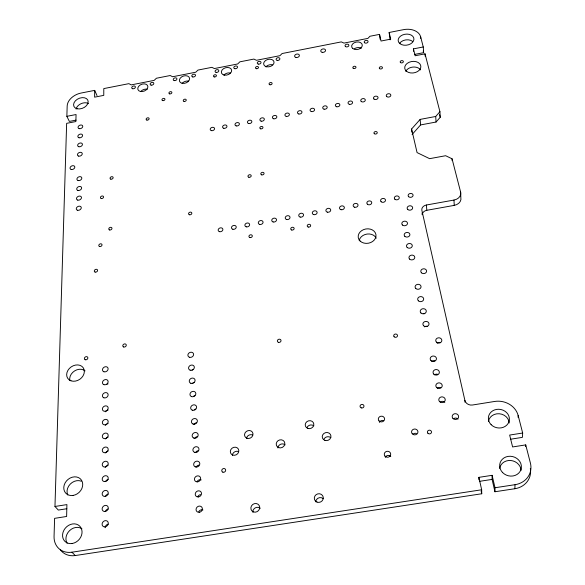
<?xml version="1.0" encoding="UTF-8"?>
<svg xmlns="http://www.w3.org/2000/svg" width="585" height="585" viewBox="0 0 585 585"><rect width="100%" height="100%" fill="white"/><g stroke="black" fill="none" stroke-linecap="round" stroke-linejoin="round"><path stroke-width="0.88" d="M530.324 468.439A20.358 18.325 16.8 0 1 514.837 488.731L494.954 491.751L492.087 479.407L492.109 475.32L478.881 477.353L478.932 479.788M76.028 120.13L69.374 121.424L66.858 116.327L67.18 105.943A14.296 9.828 -23.1 0 1 81.066 93.052L94.682 90.375L94.624 97.161L103.772 95.37L103.786 88.591L128.883 83.655L131.201 84.891L154.169 80.379L156.407 78.244L170.22 75.523L172.619 76.752L195.763 72.211L197.964 70.076L211.887 67.334L214.359 68.555L237.693 63.97L239.85 61.834L253.89 59.078L256.435 60.292L279.959 55.67L282.08 53.535L341.289 41.893L343.995 43.093L367.914 38.391L369.954 36.263L379.541 34.376L381.032 41.038L390.692 39.144L389.142 32.489L403.584 29.645A14.874 10.369 -8.5 0 1 420.637 36.796L423.255 46.968L423.657 52.665L414.787 54.383M494.954 491.751L494.998 487.744L492.109 475.32M66.792 508.738L58.325 510.069L54.968 506.471L66.646 123.34L75.889 121.548L76.057 114.536L66.858 116.327M518.069 417.295L518.164 415.518A19.795 17.513 10 0 0 494.661 401.456L472.483 405.01A6.442 5.696 5.5 0 1 464.885 400.396L421.865 210.329A5.623 4.446 -5.5 0 1 426.392 205.013L453.982 200.055A8.424 6.567 -4.1 0 0 460.636 192.121L452.051 158.784L445.646 155.72L429.609 158.667L417.068 152.59L411.591 129.014L420.147 119.398L435.708 116.473L439.927 111.706L425.024 53.835L415.145 55.75L413.434 48.877L423.255 46.968M514.837 488.731L515.056 484.687A20.519 18.442 16.3 0 0 530.405 463.057L525.725 444.9L512.606 446.947L509.645 435.065L522.668 433.024L518.164 415.518M522.668 433.024L522.398 437.368L510.339 439.262M525.608 446.618L525.725 444.9M412.096 134.513L420.6 124.927L436.052 122.031L440.242 117.278L439.927 111.706M422.268 214.439A5.579 4.431 -5.3 0 1 426.823 210.293L454.231 205.379A8.365 6.545 -4 0 0 460.826 197.489L460.636 192.121M54.968 506.471L66.909 504.599L66.632 516.475L54.602 518.354L54.054 536.489A19.941 16.753 -47.4 0 0 71.926 552.203L75.253 555.545L481.733 493.762L481.667 489.777L478.881 477.353M479.846 481.279L492.087 479.407M71.926 552.203L481.667 489.777M494.998 487.744L515.056 484.687M94.682 90.375L97.008 95.56M423.226 50.968L423.657 52.665M439.569 114.653L440.242 117.278M390.136 39.824L389.142 32.489M481.141 491.115L481.733 493.762M379.541 34.376L380.104 39.224M411.591 129.014L411.877 132.159M422.099 212.962L422.253 214.717M413.434 48.877L413.632 51.312M420.147 119.398L420.6 124.927M426.392 205.013L426.823 210.293M420.637 36.796L420.754 38.434M425.024 53.835L425.193 56.277M435.708 116.473L436.052 122.031M452.051 158.784L452.132 160.604M453.982 200.055L454.231 205.379M464.885 400.396L464.958 402.188M67.1 543.289A10.552 8.885 -47.7 0 1 69.505 530.69A10.552 8.885 -47.7 0 1 81.9 528.745M76.094 109.102A7.583 5.236 -23.1 0 1 81.037 103.699A7.583 5.236 -23.1 0 1 88.481 103.538M399.621 43.283A7.883 5.521 -8.4 0 1 412.571 41.352M499.678 468.453A10.859 9.777 16.8 0 1 510.771 460.512A10.859 9.777 16.8 0 1 521.111 470.355M69.834 380.425A9.316 7.51 -34.5 0 1 74.617 370.905A9.316 7.51 -34.5 0 1 85.059 370.89M67.765 494.99A10.157 8.49 -43.3 0 1 70.266 484.08A10.157 8.49 -43.3 0 1 81.257 481.192M488.468 421.354A10.471 9.287 10.4 0 1 499.276 413.756A10.471 9.287 10.4 0 1 509.228 422.984M359.212 240.457A8.907 7.21 -9.4 0 1 367.109 234.044A8.907 7.21 -9.4 0 1 376.243 238.19M193.964 424.527A3.086 2.691 -31.8 0 1 196.465 422.736M405.741 71.326A8.066 5.77 -7.9 0 1 412.93 67.07A8.066 5.77 -7.9 0 1 420.535 69.893M75.253 555.545A19.788 16.665 -47.7 0 1 60.248 549.622M453.558 418.75A3.21 2.881 5.3 0 1 458.077 419.101M437.192 343.19A3.042 2.625 -1 0 1 440.176 342.693M252.778 512.226A4.519 4.205 -37.4 0 1 260.288 508.299M315.703 501.813A4.512 4.285 -23.6 0 1 323.227 498.617M323.871 439.32A4.358 4.007 -16.2 0 1 330.803 437.646M277.882 447.92A4.344 3.963 -24.6 0 1 280.632 444.278A4.344 3.963 -24.6 0 1 285.136 444.871M232.333 455.232A4.344 3.912 -31.2 0 1 238.373 451.481M306.993 427.518A4.314 3.927 -18.5 0 1 313.845 425.851M246.431 438.611A4.3 3.868 -27.9 0 1 252.413 434.904M379.38 422.37A3.122 2.852 -5.9 0 1 383.409 420.666M413.295 433.968A3.181 2.918 0.5 0 1 416.432 433.47M385.325 457.338A3.196 2.976 -3.4 0 1 390.78 456.483M437.353 388.074A3.174 2.815 1.2 0 1 440.468 387.57M440.293 402.012A3.21 2.866 2.4 0 1 444.805 402.348M431.723 361.34A3.122 2.728 -0.8 0 1 434.787 360.835M434.56 374.809A3.152 2.771 0.1 0 1 437.653 374.298M423.211 313.618A3.02 2.567 -3.5 0 1 424.768 313.706M424.461 326.861A3.049 2.611 -2.9 0 1 427.459 326.357M198.71 511.758A3.283 2.962 -41.9 0 1 202.929 509.974M197.884 496.57A3.247 2.918 -39.8 0 1 200.494 494.647M197.072 481.645A3.21 2.866 -37.8 0 1 201.218 479.905M196.275 466.991A3.174 2.823 -36 0 1 198.834 465.119M195.492 452.593A3.144 2.779 -34.5 0 1 198.03 450.742M194.725 438.436A3.115 2.735 -33 0 1 197.24 436.615M194.242 409.69A3.057 2.647 -30.6 0 1 195.697 409.083M193.503 396.264A3.027 2.603 -29.6 0 1 194.944 395.665M192.779 383.065A2.998 2.567 -28.6 0 1 194.205 382.473M192.063 370.086A2.969 2.523 -27.8 0 1 193.481 369.493M106.653 384.433A2.983 2.45 -33.9 0 1 108.064 383.855M105.607 411.789A3.042 2.53 -35.8 0 1 108.093 410.041M105.6 425.236A3.071 2.567 -36.9 0 1 108.108 423.474M105.593 438.918A3.1 2.603 -38 0 1 108.123 437.127M105.585 452.834A3.137 2.647 -39.2 0 1 108.137 451.013M105.578 466.984A3.174 2.684 -40.5 0 1 108.152 465.148M105.571 481.389A3.203 2.728 -41.9 0 1 108.166 479.524M105.563 496.043A3.247 2.764 -43.3 0 1 108.181 494.149M105.549 510.954A3.283 2.808 -44.8 0 1 108.196 509.038M105.132 527.736A3.32 2.852 -46.4 0 1 108.21 524.197M140.941 91.326A5.207 3.634 -20.4 0 1 147.296 89.249M182.264 83.245A5.228 3.671 -18.6 0 1 188.641 81.154M223.916 75.099A5.243 3.7 -16.6 0 1 230.314 73.001M265.897 66.88A5.272 3.722 -14.7 0 1 272.325 64.774M354.495 48.694A5.353 3.759 -10.6 0 1 361.303 48.219M399.986 43.699A7.934 5.528 -8.5 0 0 413.449 41.03A7.934 5.528 -8.5 0 0 404.703 34.303A7.934 5.528 -8.5 0 0 399.986 43.699M162.754 100.62A1.536 1.082 -19.8 0 0 164.948 99.223A1.536 1.082 -19.8 0 0 162.667 98.697A1.536 1.082 -19.8 0 0 162.754 100.62M72.167 543.502A10.632 8.936 -47.4 0 0 80.818 527.502A10.632 8.936 -47.4 0 0 63.933 530.193A10.632 8.936 -47.4 0 0 72.167 543.502M77.147 108.766A7.627 5.243 -23.1 0 0 88.181 101.834A7.627 5.243 -23.1 0 0 77.286 99.267A7.627 5.243 -23.1 0 0 77.147 108.766M169.701 93.878A1.528 1.075 -19.4 0 0 171.88 92.496A1.528 1.075 -19.4 0 0 169.606 91.977A1.528 1.075 -19.4 0 0 169.701 93.878M193.028 423.993A3.108 2.706 -31.6 0 0 197.386 420.849A3.108 2.706 -31.6 0 0 192.757 419.189A3.108 2.706 -31.6 0 0 193.028 423.993M502.588 472.526A10.94 9.835 16.3 0 0 520.921 469.616A10.94 9.835 16.3 0 0 508.08 456.395A10.94 9.835 16.3 0 0 502.588 472.526M193.789 438.041A3.137 2.749 -32.8 0 0 198.183 434.852A3.137 2.749 -32.8 0 0 193.511 433.149A3.137 2.749 -32.8 0 0 193.789 438.041M70.982 380.806A9.382 7.539 -34.3 0 0 84.342 371.541A9.382 7.539 -34.3 0 0 71.18 366.905A9.382 7.539 -34.3 0 0 70.982 380.806M73.118 495.429A10.237 8.534 -43 0 0 81.527 480.234A10.237 8.534 -43 0 0 65.111 482.917A10.237 8.534 -43 0 0 73.118 495.429M360.126 241.042A8.972 7.239 -9.5 0 0 375.409 238.278A8.972 7.239 -9.5 0 0 365.757 228.991A8.972 7.239 -9.5 0 0 360.126 241.042M253.415 511.897A4.556 4.227 -36.9 0 0 259.711 507.144A4.556 4.227 -36.9 0 0 252.742 504.467A4.556 4.227 -36.9 0 0 253.415 511.897M406.604 71.355A8.117 5.777 -8 0 0 420.374 68.657A8.117 5.777 -8 0 0 411.379 61.571A8.117 5.777 -8 0 0 406.604 71.355M491.144 424.695A10.559 9.338 10 0 0 508.928 421.8A10.559 9.338 10 0 0 496.577 409.405A10.559 9.338 10 0 0 491.144 424.695M85.227 359.738A1.843 1.484 -33 0 0 87.86 357.932A1.843 1.484 -33 0 0 85.256 357.018A1.843 1.484 -33 0 0 85.227 359.738M123.669 346.971A1.835 1.492 -30.4 0 0 126.28 345.172A1.835 1.492 -30.4 0 0 123.64 344.272A1.835 1.492 -30.4 0 0 123.669 346.971M407.767 209.488A2.793 2.208 -6.7 0 0 412.513 208.633A2.793 2.208 -6.7 0 0 409.427 205.825A2.793 2.208 -6.7 0 0 407.767 209.488M436.468 342.159A3.064 2.64 -1.2 0 0 441.682 341.282A3.064 2.64 -1.2 0 0 438.223 337.837A3.064 2.64 -1.2 0 0 436.468 342.159M421.463 272.807A2.918 2.406 -4.6 0 0 426.436 271.937A2.918 2.406 -4.6 0 0 423.174 268.837A2.918 2.406 -4.6 0 0 421.463 272.807M452.973 418.443A3.232 2.896 5 0 0 458.457 417.558A3.232 2.896 5 0 0 454.772 413.719A3.232 2.896 5 0 0 452.973 418.443M101.205 198.505A1.638 1.214 -24.9 0 0 103.56 196.97A1.638 1.214 -24.9 0 0 101.212 196.319A1.638 1.214 -24.9 0 0 101.205 198.505M71.194 169.474A2.508 1.792 -25.1 0 0 74.821 167.156A2.508 1.792 -25.1 0 0 71.268 166.206A2.508 1.792 -25.1 0 0 71.194 169.474M322.218 52.336A2.428 1.704 -12.2 0 0 325.538 50.178A2.428 1.704 -12.2 0 0 321.699 49.432A2.428 1.704 -12.2 0 0 322.218 52.336M296.039 57.462A2.42 1.696 -13.4 0 0 299.374 55.304A2.42 1.696 -13.4 0 0 295.586 54.551A2.42 1.696 -13.4 0 0 296.039 57.462M317.041 502.127A4.548 4.314 -23.4 0 0 323.271 497.36A4.548 4.314 -23.4 0 0 316.083 494.698A4.548 4.314 -23.4 0 0 317.041 502.127M379.636 68.664A1.594 1.133 -9.5 0 0 382.349 68.138A1.594 1.133 -9.5 0 0 380.623 66.734A1.594 1.133 -9.5 0 0 379.636 68.664M353.186 68.211A1.579 1.126 -10.7 0 0 355.877 67.692A1.579 1.126 -10.7 0 0 354.203 66.295A1.579 1.126 -10.7 0 0 353.186 68.211M269.941 84.766A1.558 1.111 -14.8 0 0 272.105 83.362A1.558 1.111 -14.8 0 0 269.692 82.851A1.558 1.111 -14.8 0 0 269.941 84.766M99.589 246.49A1.696 1.294 -26.7 0 0 102.031 244.874A1.696 1.294 -26.7 0 0 99.596 244.15A1.696 1.294 -26.7 0 0 99.589 246.49M110.821 179.156A1.616 1.185 -23.9 0 0 113.146 177.65A1.616 1.185 -23.9 0 0 110.806 177.028A1.616 1.185 -23.9 0 0 110.821 179.156M95.114 272.076A1.733 1.331 -27.9 0 0 97.6 270.424A1.733 1.331 -27.9 0 0 95.128 269.656A1.733 1.331 -27.9 0 0 95.114 272.076M146.908 120.086A1.558 1.104 -20.8 0 0 149.131 118.667A1.558 1.104 -20.8 0 0 146.842 118.119A1.558 1.104 -20.8 0 0 146.908 120.086M184.056 101.417A1.543 1.097 -18.9 0 0 186.249 100.013A1.543 1.097 -18.9 0 0 183.939 99.487A1.543 1.097 -18.9 0 0 184.056 101.417M361.281 407.884A1.974 1.784 -9.5 0 0 363.958 405.888A1.974 1.784 -9.5 0 0 360.784 404.835A1.974 1.784 -9.5 0 0 361.281 407.884M189.445 214.761A1.682 1.294 -21.1 0 0 191.829 213.167A1.682 1.294 -21.1 0 0 189.306 212.479A1.682 1.294 -21.1 0 0 189.445 214.761M291.732 230.015A1.74 1.389 -14.9 0 0 294.138 228.362A1.74 1.389 -14.9 0 0 291.418 227.631A1.74 1.389 -14.9 0 0 291.732 230.015M308.266 227.046A1.74 1.389 -13.7 0 0 310.657 225.386A1.74 1.389 -13.7 0 0 307.915 224.662A1.74 1.389 -13.7 0 0 308.266 227.046M260.72 128.839A1.609 1.185 -15.6 0 0 262.957 127.362A1.609 1.185 -15.6 0 0 260.479 126.791A1.609 1.185 -15.6 0 0 260.72 128.839M222.856 472.161A2.011 1.813 -34.3 0 0 225.664 470.084A2.011 1.813 -34.3 0 0 222.622 468.943A2.011 1.813 -34.3 0 0 222.856 472.161M249.897 237.532A1.726 1.375 -18 0 0 252.31 235.879A1.726 1.375 -18 0 0 249.649 235.148A1.726 1.375 -18 0 0 249.897 237.532M248.888 177.255A1.66 1.265 -16.9 0 0 251.206 175.705A1.66 1.265 -16.9 0 0 248.654 175.061A1.66 1.265 -16.9 0 0 248.888 177.255M400.542 62.58A1.601 1.133 -8.5 0 0 403.262 62.054A1.601 1.133 -8.5 0 0 401.507 60.657A1.601 1.133 -8.5 0 0 400.542 62.58M374.305 133.687A1.667 1.25 -9.4 0 0 377.142 133.153A1.667 1.25 -9.4 0 0 375.351 131.581A1.667 1.25 -9.4 0 0 374.305 133.687M278.438 342.342A1.865 1.594 -18.6 0 0 281.019 340.492A1.865 1.594 -18.6 0 0 278.124 339.578A1.865 1.594 -18.6 0 0 278.438 342.342M261.751 174.871A1.66 1.265 -16.1 0 0 264.062 173.321A1.66 1.265 -16.1 0 0 261.495 172.677A1.66 1.265 -16.1 0 0 261.751 174.871M214.278 76.92A1.528 1.075 -17.2 0 0 216.435 75.553A1.528 1.075 -17.2 0 0 214.117 75.055A1.528 1.075 -17.2 0 0 214.278 76.92M256.354 68.694A1.536 1.082 -15.3 0 0 258.49 67.319A1.536 1.082 -15.3 0 0 256.128 66.829A1.536 1.082 -15.3 0 0 256.354 68.694M109.57 229.956A1.682 1.272 -25.6 0 0 111.976 228.369A1.682 1.272 -25.6 0 0 109.556 227.667A1.682 1.272 -25.6 0 0 109.57 229.956M427.898 433.236A2.055 1.872 2.5 0 0 431.394 432.681A2.055 1.872 2.5 0 0 429.09 430.194A2.055 1.872 2.5 0 0 427.898 433.236M394.122 336.763A1.916 1.653 -5.9 0 0 397.391 336.207A1.916 1.653 -5.9 0 0 395.292 334.05A1.916 1.653 -5.9 0 0 394.122 336.763M78.997 137.767A2.486 1.748 -23.9 0 0 82.595 135.493A2.486 1.748 -23.9 0 0 79.055 134.594A2.486 1.748 -23.9 0 0 78.997 137.767M79.187 128.649A2.464 1.726 -23.7 0 0 82.763 126.389A2.464 1.726 -23.7 0 0 79.246 125.519A2.464 1.726 -23.7 0 0 79.187 128.649M77.491 210.249A2.632 1.938 -26.2 0 0 81.286 207.785A2.632 1.938 -26.2 0 0 77.556 206.717A2.632 1.938 -26.2 0 0 77.491 210.249M77.703 200.107A2.611 1.909 -25.8 0 0 81.469 197.664A2.611 1.909 -25.8 0 0 77.761 196.626A2.611 1.909 -25.8 0 0 77.703 200.107M77.9 190.417A2.589 1.887 -25.5 0 0 81.644 187.997A2.589 1.887 -25.5 0 0 77.966 186.988A2.589 1.887 -25.5 0 0 77.9 190.417M78.105 180.553A2.574 1.857 -25.2 0 0 81.82 178.162A2.574 1.857 -25.2 0 0 78.171 177.175A2.574 1.857 -25.2 0 0 78.105 180.553M78.617 156.1A2.523 1.799 -24.4 0 0 82.266 153.775A2.523 1.799 -24.4 0 0 78.675 152.839A2.523 1.799 -24.4 0 0 78.617 156.1M78.807 146.725A2.501 1.77 -24.2 0 0 82.434 144.422A2.501 1.77 -24.2 0 0 78.865 143.508A2.501 1.77 -24.2 0 0 78.807 146.725M324.902 440.359A4.387 4.029 -16.2 0 0 330.92 435.847A4.387 4.029 -16.2 0 0 323.944 433.441A4.387 4.029 -16.2 0 0 324.902 440.359M278.76 447.657A4.38 3.985 -24.5 0 0 284.815 443.152A4.38 3.985 -24.5 0 0 277.999 440.732A4.38 3.985 -24.5 0 0 278.76 447.657M232.728 455.042A4.38 3.934 -31 0 0 238.826 450.552A4.38 3.934 -31 0 0 232.165 448.117A4.38 3.934 -31 0 0 232.728 455.042M307.827 428.41A4.344 3.949 -18.5 0 0 313.801 423.964A4.344 3.949 -18.5 0 0 306.95 421.609A4.344 3.949 -18.5 0 0 307.827 428.41M246.972 438.245A4.336 3.883 -27.7 0 0 253.005 433.814A4.336 3.883 -27.7 0 0 246.351 431.445A4.336 3.883 -27.7 0 0 246.972 438.245M379.007 420.886A3.152 2.866 -6.1 0 0 384.389 420.015A3.152 2.866 -6.1 0 0 380.959 416.213A3.152 2.866 -6.1 0 0 379.007 420.886M412.293 433.821A3.21 2.932 0.2 0 0 417.763 432.944A3.21 2.932 0.2 0 0 414.195 429.054A3.21 2.932 0.2 0 0 412.293 433.821M384.996 456.168A3.218 2.991 -3.8 0 0 390.502 455.291A3.218 2.991 -3.8 0 0 386.985 451.306A3.218 2.991 -3.8 0 0 384.996 456.168M436.607 387.526A3.203 2.83 0.9 0 0 442.055 386.634A3.203 2.83 0.9 0 0 438.436 382.904A3.203 2.83 0.9 0 0 436.607 387.526M439.569 401.603A3.232 2.881 2.1 0 0 445.068 400.71A3.232 2.881 2.1 0 0 441.404 396.908A3.232 2.881 2.1 0 0 439.569 401.603M430.933 360.536A3.144 2.735 -1.1 0 0 436.286 359.643A3.144 2.735 -1.1 0 0 432.746 356.06A3.144 2.735 -1.1 0 0 430.933 360.536M433.792 374.129A3.174 2.786 -0.2 0 0 439.189 373.237A3.174 2.786 -0.2 0 0 435.613 369.581A3.174 2.786 -0.2 0 0 433.792 374.129M420.937 312.975A3.042 2.574 -3.7 0 0 426.121 312.09A3.042 2.574 -3.7 0 0 422.721 308.741A3.042 2.574 -3.7 0 0 420.937 312.975M423.62 325.743A3.071 2.618 -3.1 0 0 428.849 324.851A3.071 2.618 -3.1 0 0 425.412 321.443A3.071 2.618 -3.1 0 0 423.62 325.743M415.781 288.464A2.991 2.494 -4.7 0 0 420.878 287.579A2.991 2.494 -4.7 0 0 417.551 284.354A2.991 2.494 -4.7 0 0 415.781 288.464M418.377 300.814A3.02 2.537 -4.2 0 0 423.518 299.93A3.02 2.537 -4.2 0 0 420.154 296.639A3.02 2.537 -4.2 0 0 418.377 300.814M407.167 247.448A2.903 2.355 -6.2 0 0 412.118 246.57A2.903 2.355 -6.2 0 0 408.9 243.543A2.903 2.355 -6.2 0 0 407.167 247.448M409.617 259.118A2.932 2.398 -5.8 0 0 414.611 258.241A2.932 2.398 -5.8 0 0 411.357 255.155A2.932 2.398 -5.8 0 0 409.617 259.118M402.451 225.02A2.859 2.289 -6.8 0 0 407.321 224.15A2.859 2.289 -6.8 0 0 404.169 221.225A2.859 2.289 -6.8 0 0 402.451 225.02M404.827 236.325A2.881 2.325 -6.5 0 0 409.734 235.448A2.881 2.325 -6.5 0 0 406.553 232.479A2.881 2.325 -6.5 0 0 404.827 236.325M199.383 512.284A3.305 2.976 -41.5 0 0 201.862 507.224A3.305 2.976 -41.5 0 0 196.385 508.08A3.305 2.976 -41.5 0 0 199.383 512.284M198.542 496.928A3.269 2.932 -39.4 0 0 200.999 491.948A3.269 2.932 -39.4 0 0 195.565 492.804A3.269 2.932 -39.4 0 0 198.542 496.928M197.715 481.843A3.232 2.888 -37.5 0 0 200.15 476.95A3.232 2.888 -37.5 0 0 194.768 477.806A3.232 2.888 -37.5 0 0 197.715 481.843M195.339 466.881A3.203 2.837 -35.7 0 0 199.814 463.605A3.203 2.837 -35.7 0 0 195.054 461.814A3.203 2.837 -35.7 0 0 195.339 466.881M194.556 452.337A3.166 2.793 -34.2 0 0 198.988 449.104A3.166 2.793 -34.2 0 0 194.278 447.357A3.166 2.793 -34.2 0 0 194.556 452.337M192.289 410.195A3.079 2.662 -30.4 0 0 196.611 407.087A3.079 2.662 -30.4 0 0 192.019 405.464A3.079 2.662 -30.4 0 0 192.289 410.195M191.558 396.623A3.049 2.618 -29.4 0 0 195.843 393.559A3.049 2.618 -29.4 0 0 191.295 391.979A3.049 2.618 -29.4 0 0 191.558 396.623M190.842 383.285A3.02 2.574 -28.5 0 0 195.09 380.265A3.02 2.574 -28.5 0 0 190.578 378.714A3.02 2.574 -28.5 0 0 190.842 383.285M190.132 370.166A2.991 2.53 -27.7 0 0 194.344 367.183A2.991 2.53 -27.7 0 0 189.876 365.676A2.991 2.53 -27.7 0 0 190.132 370.166M189.438 357.267A2.969 2.494 -26.9 0 0 193.62 354.32A2.969 2.494 -26.9 0 0 189.189 352.85A2.969 2.494 -26.9 0 0 189.438 357.267M103.889 371.753A2.976 2.42 -32.8 0 0 108.123 368.813A2.976 2.42 -32.8 0 0 103.889 367.329A2.976 2.42 -32.8 0 0 103.889 371.753M103.867 384.659A3.005 2.464 -33.7 0 0 108.137 381.691A3.005 2.464 -33.7 0 0 103.867 380.17A3.005 2.464 -33.7 0 0 103.867 384.659M103.845 397.793A3.035 2.501 -34.6 0 0 108.152 394.78A3.035 2.501 -34.6 0 0 103.845 393.222A3.035 2.501 -34.6 0 0 103.845 397.793M105.271 411.262A3.064 2.537 -35.6 0 0 107.779 406.816A3.064 2.537 -35.6 0 0 102.763 407.65A3.064 2.537 -35.6 0 0 105.271 411.262M105.263 424.842A3.093 2.574 -36.6 0 0 107.786 420.33A3.093 2.574 -36.6 0 0 102.733 421.171A3.093 2.574 -36.6 0 0 105.263 424.842M105.256 438.662A3.13 2.618 -37.8 0 0 107.801 434.077A3.13 2.618 -37.8 0 0 102.697 434.918A3.13 2.618 -37.8 0 0 105.256 438.662M105.241 452.717A3.159 2.654 -39 0 0 107.815 448.059A3.159 2.654 -39 0 0 102.668 448.9A3.159 2.654 -39 0 0 105.241 452.717M105.234 467.02A3.196 2.698 -40.2 0 0 107.823 462.289A3.196 2.698 -40.2 0 0 102.631 463.13A3.196 2.698 -40.2 0 0 105.234 467.02M105.22 481.579A3.232 2.735 -41.6 0 0 107.837 476.768A3.232 2.735 -41.6 0 0 102.602 477.609A3.232 2.735 -41.6 0 0 105.22 481.579M105.212 496.387A3.269 2.779 -43 0 0 107.845 491.502A3.269 2.779 -43 0 0 102.565 492.343A3.269 2.779 -43 0 0 105.212 496.387M105.198 511.473A3.305 2.823 -44.5 0 0 107.859 506.5A3.305 2.823 -44.5 0 0 102.529 507.341A3.305 2.823 -44.5 0 0 105.198 511.473M105.19 526.822A3.349 2.866 -46.1 0 0 107.874 521.776A3.349 2.866 -46.1 0 0 102.492 522.617A3.349 2.866 -46.1 0 0 105.19 526.822M386.765 96.598A2.311 1.682 -8.9 0 0 390.692 95.852A2.311 1.682 -8.9 0 0 388.184 93.761A2.311 1.682 -8.9 0 0 386.765 96.598M349.45 104.342A2.289 1.675 -10.9 0 0 352.55 102.265A2.289 1.675 -10.9 0 0 348.901 101.49A2.289 1.675 -10.9 0 0 349.45 104.342M336.748 106.762A2.289 1.675 -11.5 0 0 339.856 104.686A2.289 1.675 -11.5 0 0 336.236 103.903A2.289 1.675 -11.5 0 0 336.748 106.762M298.833 113.987A2.274 1.667 -13.5 0 0 301.962 111.918A2.274 1.667 -13.5 0 0 298.401 111.128A2.274 1.667 -13.5 0 0 298.833 113.987M367.373 204.202A2.472 1.945 -9.5 0 0 371.585 203.441A2.472 1.945 -9.5 0 0 368.93 200.955A2.472 1.945 -9.5 0 0 367.373 204.202M381.113 201.723A2.479 1.952 -8.6 0 0 385.332 200.955A2.479 1.952 -8.6 0 0 382.648 198.469A2.479 1.952 -8.6 0 0 381.113 201.723M354.685 207.222A2.464 1.945 -10.4 0 0 358.02 204.904A2.464 1.945 -10.4 0 0 354.086 203.909A2.464 1.945 -10.4 0 0 354.685 207.222M361.23 101.468A2.296 1.675 -10.2 0 0 365.142 100.722A2.296 1.675 -10.2 0 0 362.685 98.631A2.296 1.675 -10.2 0 0 361.23 101.468M286.255 116.386A2.267 1.66 -14.2 0 0 289.385 114.316A2.267 1.66 -14.2 0 0 285.853 113.519A2.267 1.66 -14.2 0 0 286.255 116.386M273.707 118.777A2.267 1.66 -14.8 0 0 276.844 116.707A2.267 1.66 -14.8 0 0 273.327 115.91A2.267 1.66 -14.8 0 0 273.707 118.777M261.188 121.161A2.26 1.66 -15.5 0 0 264.332 119.091A2.26 1.66 -15.5 0 0 260.837 118.294A2.26 1.66 -15.5 0 0 261.188 121.161M223.806 128.283A2.252 1.645 -17.4 0 0 226.965 126.214A2.252 1.645 -17.4 0 0 223.543 125.417A2.252 1.645 -17.4 0 0 223.806 128.283M211.404 130.645A2.245 1.645 -18.1 0 0 214.571 128.583A2.245 1.645 -18.1 0 0 211.17 127.779A2.245 1.645 -18.1 0 0 211.404 130.645M313.757 214.622A2.45 1.938 -13.2 0 0 317.114 212.304A2.45 1.938 -13.2 0 0 313.253 211.302A2.45 1.938 -13.2 0 0 313.757 214.622M327.366 212.165A2.45 1.938 -12.3 0 0 330.715 209.847A2.45 1.938 -12.3 0 0 326.832 208.845A2.45 1.938 -12.3 0 0 327.366 212.165M341.004 209.693A2.457 1.945 -11.3 0 0 344.346 207.375A2.457 1.945 -11.3 0 0 340.441 206.381A2.457 1.945 -11.3 0 0 341.004 209.693M286.643 219.521A2.435 1.93 -15.1 0 0 290.014 217.21A2.435 1.93 -15.1 0 0 286.211 216.201A2.435 1.93 -15.1 0 0 286.643 219.521M300.185 217.079A2.442 1.93 -14.2 0 0 303.549 214.761A2.442 1.93 -14.2 0 0 299.717 213.752A2.442 1.93 -14.2 0 0 300.185 217.079M259.674 224.399A2.428 1.916 -17 0 0 263.06 222.088A2.428 1.916 -17 0 0 259.301 221.071A2.428 1.916 -17 0 0 259.674 224.399M273.144 221.964A2.435 1.923 -16.1 0 0 276.522 219.653A2.435 1.923 -16.1 0 0 272.742 218.644A2.435 1.923 -16.1 0 0 273.144 221.964M219.47 231.667A2.42 1.901 -19.8 0 0 222.878 229.357A2.42 1.901 -19.8 0 0 219.199 228.34A2.42 1.901 -19.8 0 0 219.47 231.667M394.89 199.229A2.486 1.952 -7.7 0 0 399.116 198.461A2.486 1.952 -7.7 0 0 396.396 195.975A2.486 1.952 -7.7 0 0 394.89 199.229M373.983 99.04A2.303 1.682 -9.6 0 0 377.903 98.287A2.303 1.682 -9.6 0 0 375.424 96.196A2.303 1.682 -9.6 0 0 373.983 99.04M248.698 123.537A2.26 1.653 -16.1 0 0 251.85 121.475A2.26 1.653 -16.1 0 0 248.376 120.671A2.26 1.653 -16.1 0 0 248.698 123.537M324.083 109.176A2.281 1.675 -12.2 0 0 327.198 107.106A2.281 1.675 -12.2 0 0 323.593 106.316A2.281 1.675 -12.2 0 0 324.083 109.176M236.238 125.914A2.252 1.653 -16.8 0 0 239.397 123.844A2.252 1.653 -16.8 0 0 235.945 123.047A2.252 1.653 -16.8 0 0 236.238 125.914M311.439 111.581A2.274 1.667 -12.8 0 0 314.562 109.512A2.274 1.667 -12.8 0 0 310.979 108.722A2.274 1.667 -12.8 0 0 311.439 111.581M408.696 196.728A2.494 1.952 -6.8 0 0 412.937 195.96A2.494 1.952 -6.8 0 0 410.18 193.481A2.494 1.952 -6.8 0 0 408.696 196.728M246.241 226.826A2.428 1.916 -17.9 0 0 249.634 224.516A2.428 1.916 -17.9 0 0 245.897 223.499A2.428 1.916 -17.9 0 0 246.241 226.826M232.837 229.254A2.42 1.909 -18.9 0 0 236.238 226.943A2.42 1.909 -18.9 0 0 232.53 225.92A2.42 1.909 -18.9 0 0 232.837 229.254M132.671 88.737A1.901 1.316 -20.7 0 0 135.398 87.019A1.901 1.316 -20.7 0 0 132.612 86.39A1.901 1.316 -20.7 0 0 132.671 88.737M151.098 85.125A1.901 1.324 -20 0 0 153.818 83.406A1.901 1.324 -20 0 0 151.01 82.778A1.901 1.324 -20 0 0 151.098 85.125M140.393 91.465A5.243 3.642 -20.4 0 0 147.895 86.719A5.243 3.642 -20.4 0 0 140.181 84.993A5.243 3.642 -20.4 0 0 140.393 91.465M174.228 80.591A1.909 1.331 -18.9 0 0 176.941 78.873A1.909 1.331 -18.9 0 0 174.096 78.251A1.909 1.331 -18.9 0 0 174.228 80.591M192.801 76.949A1.909 1.331 -18.1 0 0 195.507 75.231A1.909 1.331 -18.1 0 0 192.633 74.609A1.909 1.331 -18.1 0 0 192.801 76.949M182.147 83.297A5.258 3.671 -18.6 0 0 189.606 78.551A5.258 3.671 -18.6 0 0 181.723 76.84A5.258 3.671 -18.6 0 0 182.147 83.297M216.114 72.379A1.916 1.338 -17.1 0 0 218.812 70.661A1.916 1.338 -17.1 0 0 215.909 70.046A1.916 1.338 -17.1 0 0 216.114 72.379M234.841 68.708A1.916 1.345 -16.2 0 0 237.532 66.99A1.916 1.345 -16.2 0 0 234.6 66.376A1.916 1.345 -16.2 0 0 234.841 68.708M224.245 75.063A5.28 3.7 -16.6 0 0 231.653 70.31A5.28 3.7 -16.6 0 0 223.602 68.62A5.28 3.7 -16.6 0 0 224.245 75.063M258.343 64.101A1.923 1.353 -15.1 0 0 261.02 62.383A1.923 1.353 -15.1 0 0 258.051 61.769A1.923 1.353 -15.1 0 0 258.343 64.101M277.224 60.401A1.93 1.353 -14.3 0 0 279.893 58.675A1.93 1.353 -14.3 0 0 276.895 58.076A1.93 1.353 -14.3 0 0 277.224 60.401M266.68 66.763A5.309 3.729 -14.7 0 0 274.036 62.003A5.309 3.729 -14.7 0 0 265.817 60.335A5.309 3.729 -14.7 0 0 266.68 66.763M345.428 46.522A1.952 1.367 -11.1 0 0 348.74 45.871A1.952 1.367 -11.1 0 0 346.686 44.189A1.952 1.367 -11.1 0 0 345.428 46.522M364.609 42.763A1.96 1.367 -10.3 0 0 367.936 42.105A1.96 1.367 -10.3 0 0 365.844 40.431A1.96 1.367 -10.3 0 0 364.609 42.763M352.777 48.518A5.382 3.766 -10.7 0 0 361.925 46.705A5.382 3.766 -10.7 0 0 356.199 42.076A5.382 3.766 -10.7 0 0 352.777 48.518"/></g></svg>
